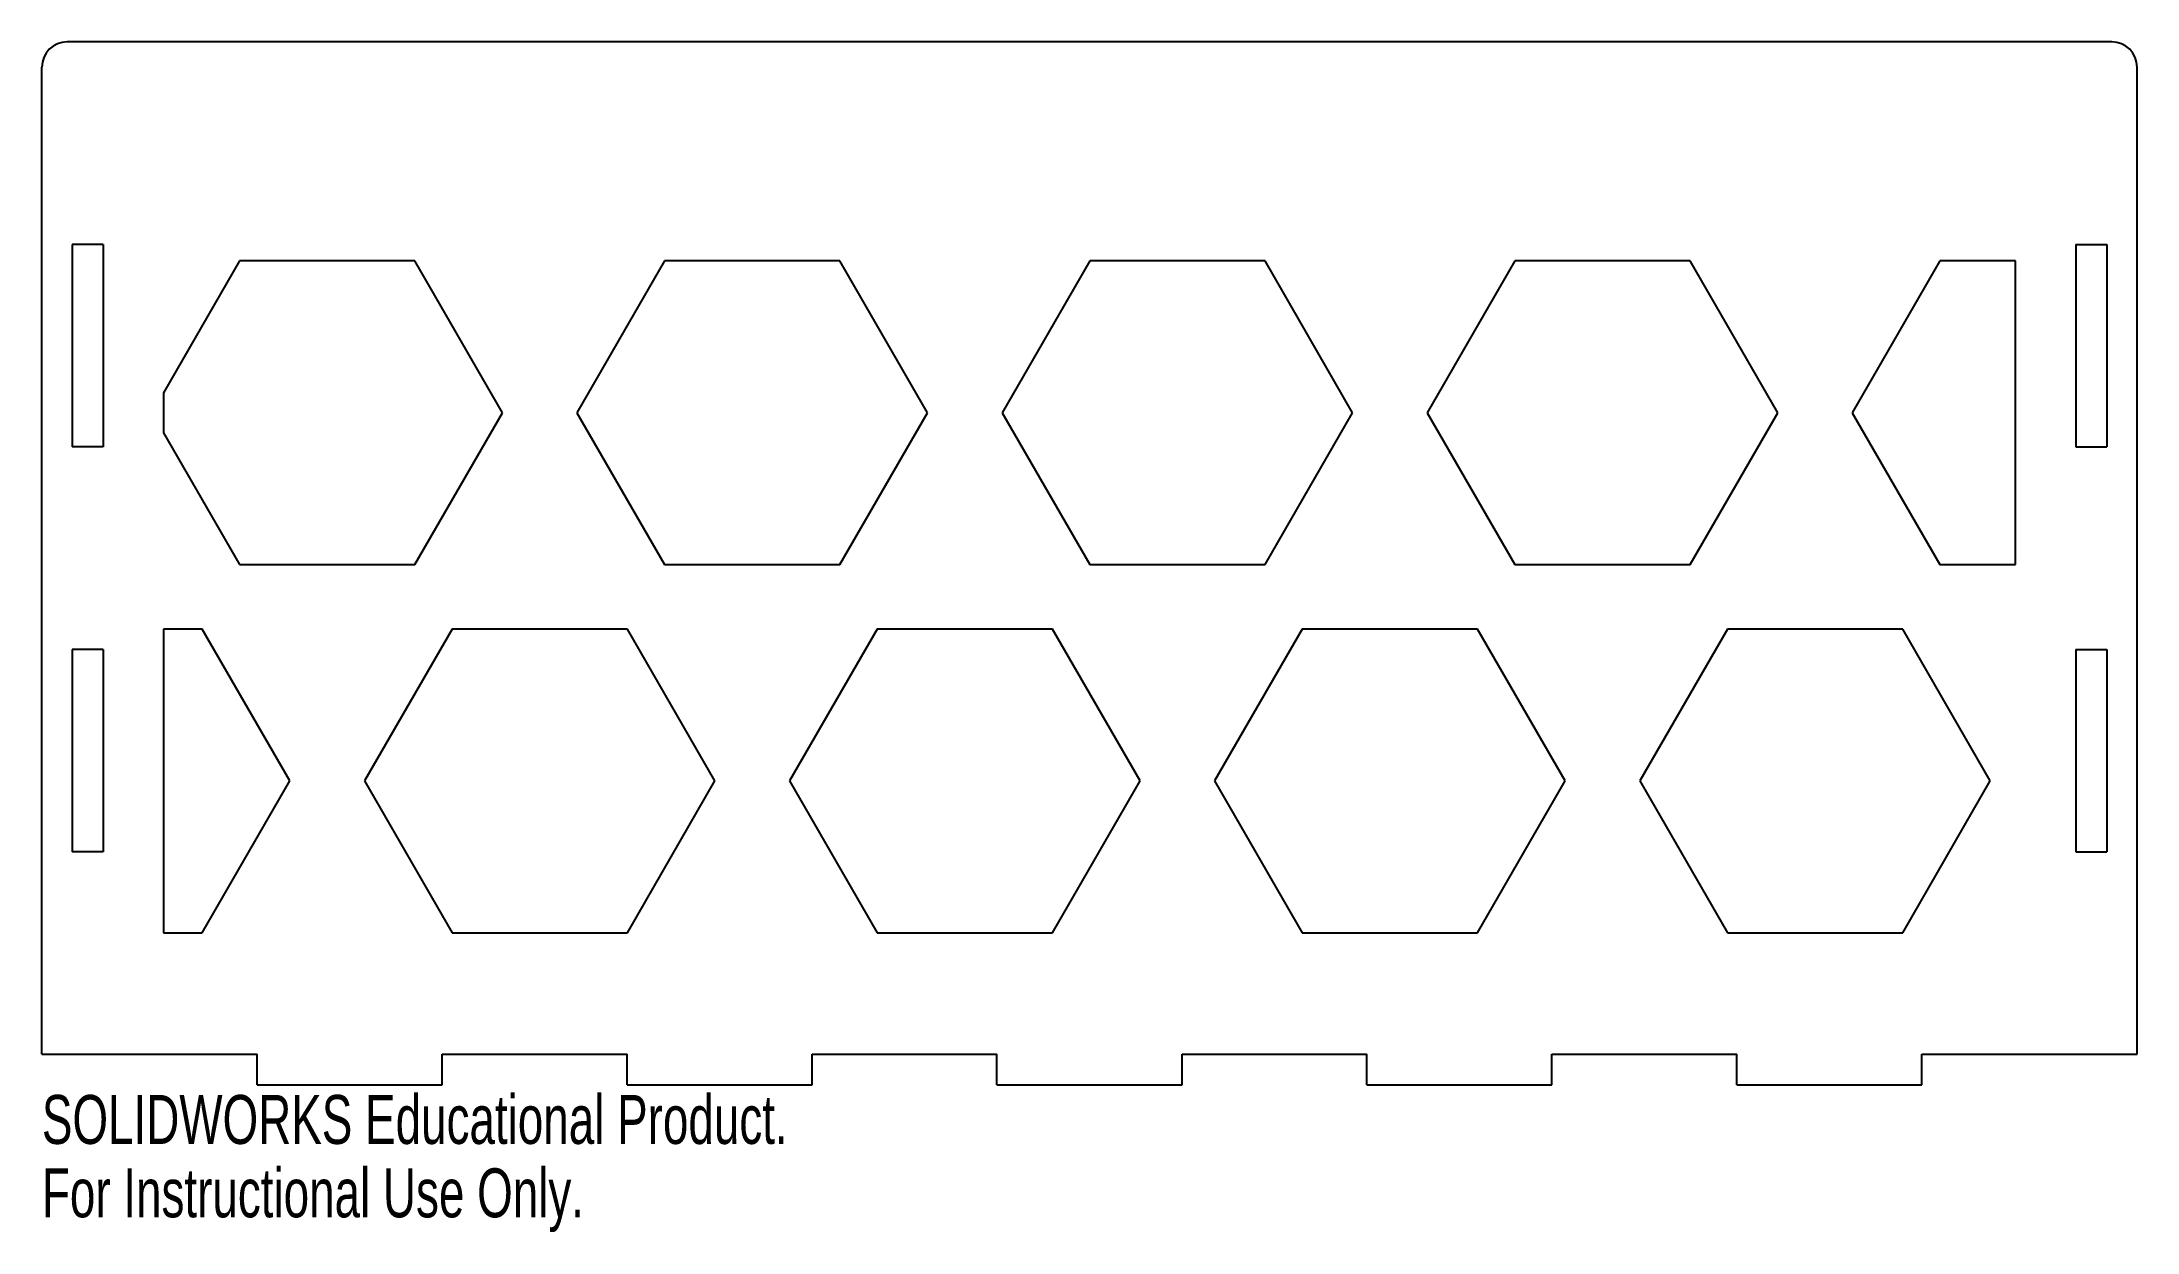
# Model space of a CAD drawing. Header units: millimetres. Extents: x -104 to 104, y -88 to 30.
import ezdxf

# ---------------------------------------------------------------- set-up
doc = ezdxf.new("R2010")
doc.units = ezdxf.units.MM
doc.styles.add('SLDTEXTSTYLE0', font='TXT', dxfattribs={"width": 0.7})

msp = doc.modelspace()

# ---------------------------------------------------------------- linework, layer by layer
at = {"color": 7, "linetype": 'Continuous', "lineweight": 25}
for p, q in [((101, 30), (-101, 30)), ((-103.5, -70), (-103.5, 27.5)), ((103.5, -70), (103.5, 27.5)), ((-97.45, 10), (-100.5, 10)), ((-100.5, 10), (-100.5, -10)), ((-97.45, 10), (-97.45, -10)), ((-83.98, 8.37), (-91.5, -4.65)), ((-66.66, 8.37), (-83.98, 8.37)), ((-58, -6.63), (-66.66, 8.37)), ((-41.98, 8.37), (-50.64, -6.63)), ((-24.66, 8.37), (-41.98, 8.37)), ((-16, -6.63), (-24.66, 8.37)), ((0.02, 8.37), (-8.64, -6.63)), ((17.34, 8.37), (0.02, 8.37)), ((26, -6.63), (17.34, 8.37)), ((42.02, 8.37), (33.36, -6.63)), ((59.34, 8.37), (42.02, 8.37)), ((68, -6.63), (59.34, 8.37)), ((84.02, 8.37), (75.36, -6.63)), ((91.5, 8.37), (84.02, 8.37)), ((91.5, -21.63), (91.5, 8.37)), ((97.45, 10), (100.5, 10)), ((97.45, 10), (97.45, -10)), ((100.5, 10), (100.5, -10)), ((-91.5, -4.65), (-91.5, -8.6)), ((-66.66, -21.63), (-58, -6.63)), ((-50.64, -6.63), (-41.98, -21.63)), ((-24.66, -21.63), (-16, -6.63)), ((-8.64, -6.63), (0.02, -21.63)), ((17.34, -21.63), (26, -6.63)), ((33.36, -6.63), (42.02, -21.63)), ((59.34, -21.63), (68, -6.63)), ((75.36, -6.63), (84.02, -21.63)), ((-97.45, -10), (-100.5, -10)), ((-91.5, -8.6), (-83.98, -21.63)), ((97.45, -10), (100.5, -10)), ((-83.98, -21.63), (-66.66, -21.63)), ((-41.98, -21.63), (-24.66, -21.63)), ((0.02, -21.63), (17.34, -21.63)), ((42.02, -21.63), (59.34, -21.63)), ((84.02, -21.63), (91.5, -21.63)), ((-91.5, -28), (-91.5, -58)), ((-87.66, -28), (-91.5, -28)), ((-79, -43), (-87.66, -28)), ((-62.98, -28), (-71.64, -43)), ((-45.66, -28), (-62.98, -28)), ((-37, -43), (-45.66, -28)), ((-20.98, -28), (-29.64, -43)), ((-3.66, -28), (-20.98, -28)), ((5, -43), (-3.66, -28)), ((21.02, -28), (12.36, -43)), ((38.34, -28), (21.02, -28)), ((47, -43), (38.34, -28)), ((63.02, -28), (54.36, -43)), ((80.34, -28), (63.02, -28)), ((89, -43), (80.34, -28)), ((-97.45, -30), (-100.5, -30)), ((-100.5, -30), (-100.5, -50)), ((-97.45, -30), (-97.45, -50)), ((97.45, -30), (100.5, -30)), ((97.45, -30), (97.45, -50)), ((100.5, -30), (100.5, -50)), ((-87.66, -58), (-79, -43)), ((-71.64, -43), (-62.98, -58)), ((-45.66, -58), (-37, -43)), ((-29.64, -43), (-20.98, -58)), ((-3.66, -58), (5, -43)), ((12.36, -43), (21.02, -58)), ((38.34, -58), (47, -43)), ((54.36, -43), (63.02, -58)), ((80.34, -58), (89, -43)), ((-97.45, -50), (-100.5, -50)), ((97.45, -50), (100.5, -50)), ((-91.5, -58), (-87.66, -58)), ((-62.98, -58), (-45.66, -58)), ((-20.98, -58), (-3.66, -58)), ((21.02, -58), (38.34, -58)), ((63.02, -58), (80.34, -58)), ((-103.5, -70), (-82.23, -70)), ((-82.23, -73), (-82.23, -70)), ((-63.95, -73), (-63.95, -70)), ((-63.95, -70), (-45.68, -70)), ((-45.68, -73), (-45.68, -70)), ((-27.41, -73), (-27.41, -70)), ((-27.41, -70), (-9.14, -70)), ((-9.14, -73), (-9.14, -70)), ((9.14, -73), (9.14, -70)), ((9.14, -70), (27.41, -70)), ((27.41, -73), (27.41, -70)), ((45.68, -73), (45.68, -70)), ((45.68, -70), (63.95, -70)), ((63.95, -73), (63.95, -70)), ((82.23, -73), (82.23, -70)), ((82.23, -70), (103.5, -70)), ((-82.23, -73), (-63.95, -73)), ((-45.68, -73), (-27.41, -73)), ((-9.14, -73), (9.14, -73)), ((27.41, -73), (45.68, -73)), ((63.95, -73), (82.23, -73))]:
    msp.add_line(p, q, dxfattribs=at)
for centre, start, end in [((-101, 27.5), 90, 180), ((101, 27.5), 0, 90)]:
    msp.add_arc(centre, 2.5, start, end, dxfattribs=at)

# ---------------------------------------------------------------- texts
at = {"color": 7, "linetype": 'Continuous', "char_height": 4.8336, "attachment_point": 1, "style": 'SLDTEXTSTYLE0'}
for s, insert in [('SOLIDWORKS Educational Product.', (-103.5, -74.02)), ('For Instructional Use Only.', (-103.5, -81.27))]:
    msp.add_mtext(s, dxfattribs=dict(at, insert=insert))

doc.saveas('drawing.dxf')
